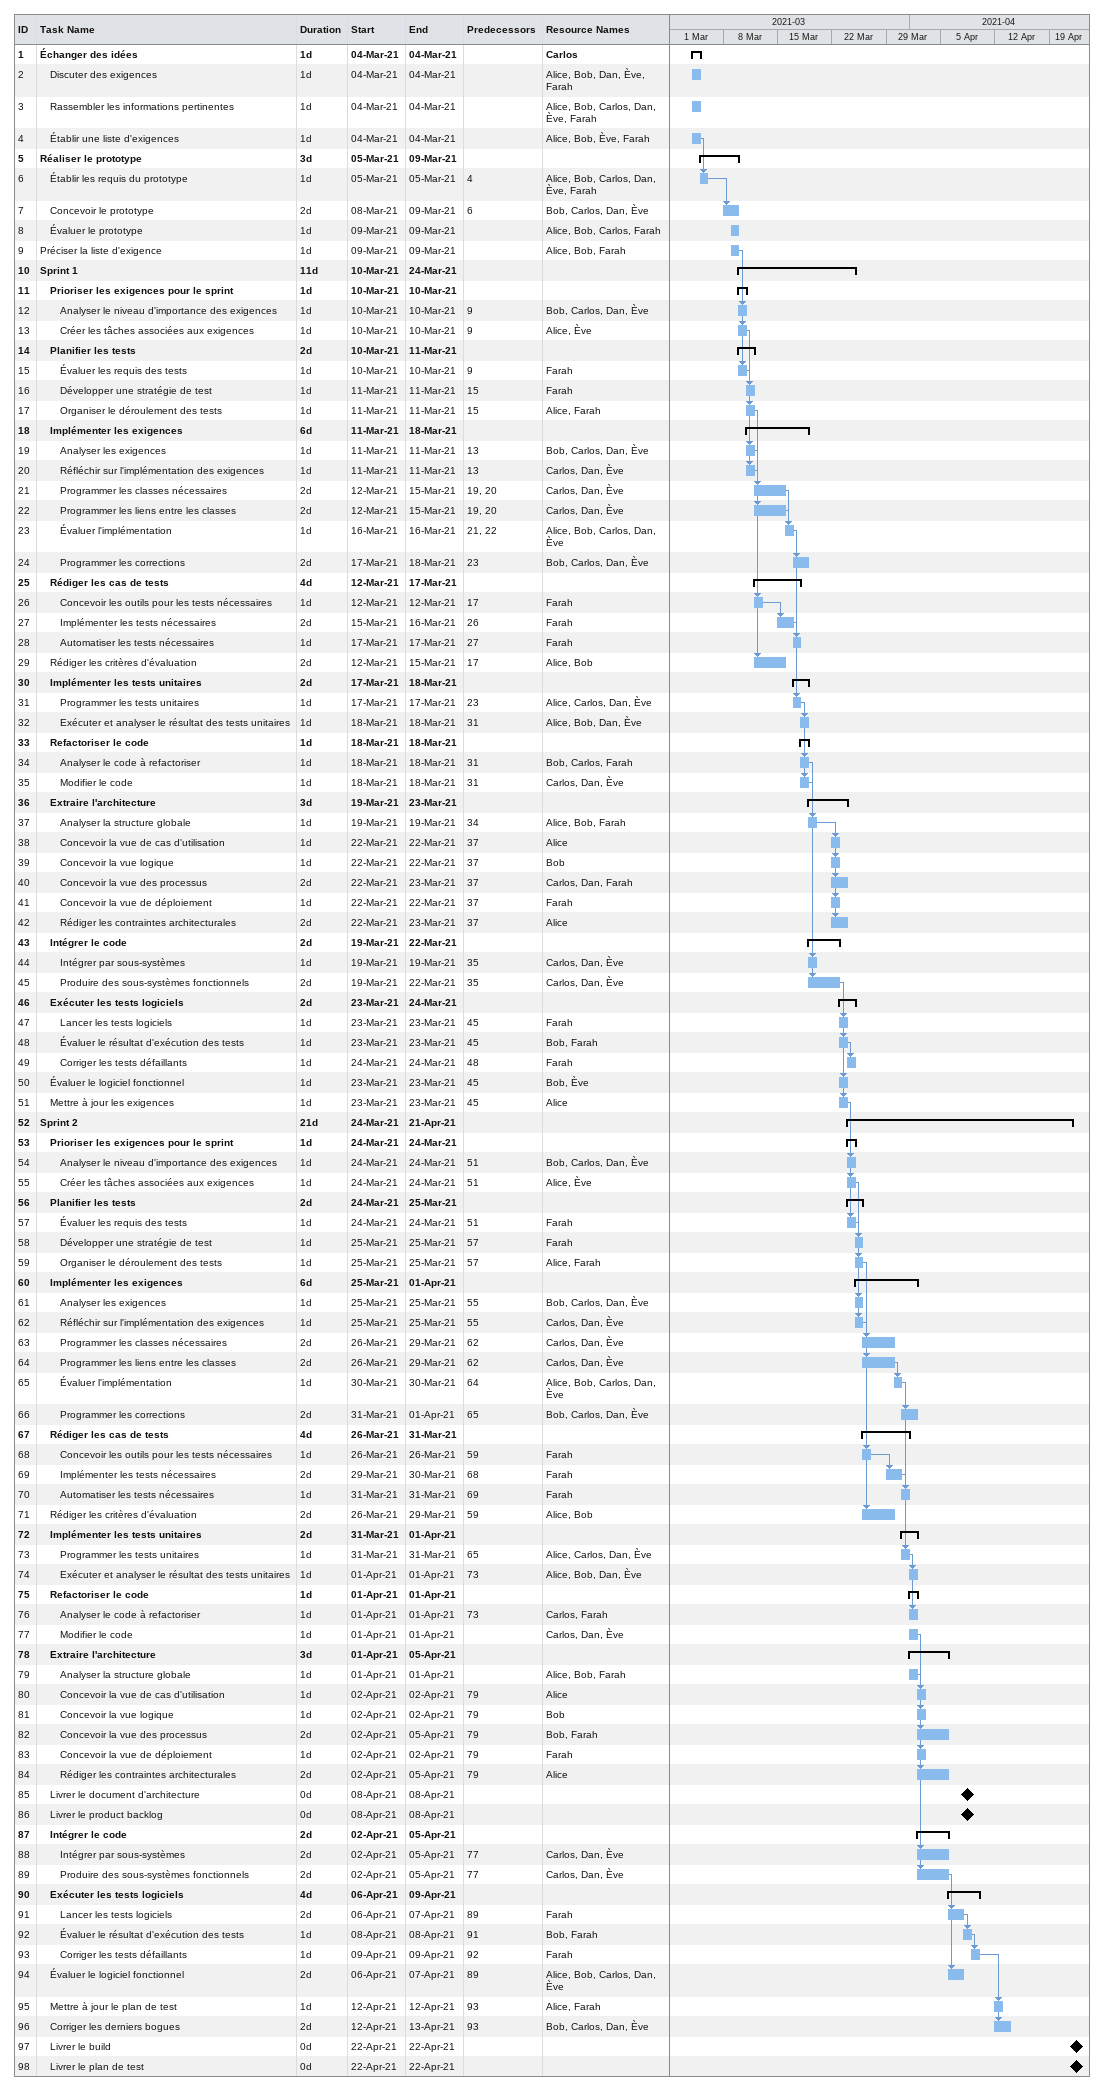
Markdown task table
| ID | Level | Task | Duration | Start | Finish | Predecessors | Resources |
|---|---|---|---|---|---|---|---|
| 1 | 1 | **Échanger des idées** | 1d | 2021-03-04 | 2021-03-04 |  | Carlos |
| 2 | 2 | Discuter des exigences | 1d | 2021-03-04 | 2021-03-04 |  | Alice, Bob, Dan, Ève, Farah |
| 3 | 2 | Rassembler les informations pertinentes | 1d | 2021-03-04 | 2021-03-04 |  | Alice, Bob, Carlos, Dan, Ève, Farah |
| 4 | 2 | Établir une liste d'exigences | 1d | 2021-03-04 | 2021-03-04 |  | Alice, Bob, Ève, Farah |
| 5 | 1 | **Réaliser le prototype** | 3d | 2021-03-05 | 2021-03-09 |  |  |
| 6 | 2 | Établir les requis du prototype | 1d | 2021-03-05 | 2021-03-05 | 4 | Alice, Bob, Carlos, Dan, Ève, Farah |
| 7 | 2 | Concevoir le prototype | 2d | 2021-03-08 | 2021-03-09 | 6 | Bob, Carlos, Dan, Ève |
| 8 | 2 | Évaluer le prototype | 1d | 2021-03-09 | 2021-03-09 |  | Alice, Bob, Carlos, Farah |
| 9 | 1 | Préciser la liste d'exigence | 1d | 2021-03-09 | 2021-03-09 |  | Alice, Bob, Farah |
| 10 | 1 | **Sprint 1** | 11d | 2021-03-10 | 2021-03-24 |  |  |
| 11 | 2 | **Prioriser les exigences pour le sprint** | 1d | 2021-03-10 | 2021-03-10 |  |  |
| 12 | 3 | Analyser le niveau d'importance des exigences | 1d | 2021-03-10 | 2021-03-10 | 9 | Bob, Carlos, Dan, Ève |
| 13 | 3 | Créer les tâches associées aux exigences | 1d | 2021-03-10 | 2021-03-10 | 9 | Alice, Ève |
| 14 | 2 | **Planifier les tests** | 2d | 2021-03-10 | 2021-03-11 |  |  |
| 15 | 3 | Évaluer les requis des tests | 1d | 2021-03-10 | 2021-03-10 | 9 | Farah |
| 16 | 3 | Développer une stratégie de test | 1d | 2021-03-11 | 2021-03-11 | 15 | Farah |
| 17 | 3 | Organiser le déroulement des tests | 1d | 2021-03-11 | 2021-03-11 | 15 | Alice, Farah |
| 18 | 2 | **Implémenter les exigences** | 6d | 2021-03-11 | 2021-03-18 |  |  |
| 19 | 3 | Analyser les exigences | 1d | 2021-03-11 | 2021-03-11 | 13 | Bob, Carlos, Dan, Ève |
| 20 | 3 | Réfléchir sur l'implémentation des exigences | 1d | 2021-03-11 | 2021-03-11 | 13 | Carlos, Dan, Ève |
| 21 | 3 | Programmer les classes nécessaires | 2d | 2021-03-12 | 2021-03-15 | 19, 20 | Carlos, Dan, Ève |
| 22 | 3 | Programmer les liens entre les classes | 2d | 2021-03-12 | 2021-03-15 | 19, 20 | Carlos, Dan, Ève |
| 23 | 3 | Évaluer l'implémentation | 1d | 2021-03-16 | 2021-03-16 | 21, 22 | Alice, Bob, Carlos, Dan, Ève |
| 24 | 3 | Programmer les corrections | 2d | 2021-03-17 | 2021-03-18 | 23 | Bob, Carlos, Dan, Ève |
| 25 | 2 | **Rédiger les cas de tests** | 4d | 2021-03-12 | 2021-03-17 |  |  |
| 26 | 3 | Concevoir les outils pour les tests nécessaires | 1d | 2021-03-12 | 2021-03-12 | 17 | Farah |
| 27 | 3 | Implémenter les tests nécessaires | 2d | 2021-03-15 | 2021-03-16 | 26 | Farah |
| 28 | 3 | Automatiser les tests nécessaires | 1d | 2021-03-17 | 2021-03-17 | 27 | Farah |
| 29 | 2 | Rédiger les critères d'évaluation | 2d | 2021-03-12 | 2021-03-15 | 17 | Alice, Bob |
| 30 | 2 | **Implémenter les tests unitaires** | 2d | 2021-03-17 | 2021-03-18 |  |  |
| 31 | 3 | Programmer les tests unitaires | 1d | 2021-03-17 | 2021-03-17 | 23 | Alice, Carlos, Dan, Ève |
| 32 | 3 | Exécuter et analyser le résultat des tests unitaires | 1d | 2021-03-18 | 2021-03-18 | 31 | Alice, Bob, Dan, Ève |
| 33 | 2 | **Refactoriser le code** | 1d | 2021-03-18 | 2021-03-18 |  |  |
| 34 | 3 | Analyser le code à refactoriser | 1d | 2021-03-18 | 2021-03-18 | 31 | Bob, Carlos, Farah |
| 35 | 3 | Modifier le code | 1d | 2021-03-18 | 2021-03-18 | 31 | Carlos, Dan, Ève |
| 36 | 2 | **Extraire l'architecture** | 3d | 2021-03-19 | 2021-03-23 |  |  |
| 37 | 3 | Analyser la structure globale | 1d | 2021-03-19 | 2021-03-19 | 34 | Alice, Bob, Farah |
| 38 | 3 | Concevoir la vue de cas d'utilisation | 1d | 2021-03-22 | 2021-03-22 | 37 | Alice |
| 39 | 3 | Concevoir la vue logique | 1d | 2021-03-22 | 2021-03-22 | 37 | Bob |
| 40 | 3 | Concevoir la vue des processus | 2d | 2021-03-22 | 2021-03-23 | 37 | Carlos, Dan, Farah |
| 41 | 3 | Concevoir la vue de déploiement | 1d | 2021-03-22 | 2021-03-22 | 37 | Farah |
| 42 | 3 | Rédiger les contraintes architecturales | 2d | 2021-03-22 | 2021-03-23 | 37 | Alice |
| 43 | 2 | **Intégrer le code** | 2d | 2021-03-19 | 2021-03-22 |  |  |
| 44 | 3 | Intégrer par sous-systèmes | 1d | 2021-03-19 | 2021-03-19 | 35 | Carlos, Dan, Ève |
| 45 | 3 | Produire des sous-systèmes fonctionnels | 2d | 2021-03-19 | 2021-03-22 | 35 | Carlos, Dan, Ève |
| 46 | 2 | **Exécuter les tests logiciels** | 2d | 2021-03-23 | 2021-03-24 |  |  |
| 47 | 3 | Lancer les tests logiciels | 1d | 2021-03-23 | 2021-03-23 | 45 | Farah |
| 48 | 3 | Évaluer le résultat d'exécution des tests | 1d | 2021-03-23 | 2021-03-23 | 45 | Bob, Farah |
| 49 | 3 | Corriger les tests défaillants | 1d | 2021-03-24 | 2021-03-24 | 48 | Farah |
| 50 | 2 | Évaluer le logiciel fonctionnel | 1d | 2021-03-23 | 2021-03-23 | 45 | Bob, Ève |
| 51 | 2 | Mettre à jour les exigences | 1d | 2021-03-23 | 2021-03-23 | 45 | Alice |
| 52 | 1 | **Sprint 2** | 21d | 2021-03-24 | 2021-04-21 |  |  |
| 53 | 2 | **Prioriser les exigences pour le sprint** | 1d | 2021-03-24 | 2021-03-24 |  |  |
| 54 | 3 | Analyser le niveau d'importance des exigences | 1d | 2021-03-24 | 2021-03-24 | 51 | Bob, Carlos, Dan, Ève |
| 55 | 3 | Créer les tâches associées aux exigences | 1d | 2021-03-24 | 2021-03-24 | 51 | Alice, Ève |
| 56 | 2 | **Planifier les tests** | 2d | 2021-03-24 | 2021-03-25 |  |  |
| 57 | 3 | Évaluer les requis des tests | 1d | 2021-03-24 | 2021-03-24 | 51 | Farah |
| 58 | 3 | Développer une stratégie de test | 1d | 2021-03-25 | 2021-03-25 | 57 | Farah |
| 59 | 3 | Organiser le déroulement des tests | 1d | 2021-03-25 | 2021-03-25 | 57 | Alice, Farah |
| 60 | 2 | **Implémenter les exigences** | 6d | 2021-03-25 | 2021-04-01 |  |  |
| 61 | 3 | Analyser les exigences | 1d | 2021-03-25 | 2021-03-25 | 55 | Bob, Carlos, Dan, Ève |
| 62 | 3 | Réfléchir sur l'implémentation des exigences | 1d | 2021-03-25 | 2021-03-25 | 55 | Carlos, Dan, Ève |
| 63 | 3 | Programmer les classes nécessaires | 2d | 2021-03-26 | 2021-03-29 | 62 | Carlos, Dan, Ève |
| 64 | 3 | Programmer les liens entre les classes | 2d | 2021-03-26 | 2021-03-29 | 62 | Carlos, Dan, Ève |
| 65 | 3 | Évaluer l'implémentation | 1d | 2021-03-30 | 2021-03-30 | 64 | Alice, Bob, Carlos, Dan, Ève |
| 66 | 3 | Programmer les corrections | 2d | 2021-03-31 | 2021-04-01 | 65 | Bob, Carlos, Dan, Ève |
| 67 | 2 | **Rédiger les cas de tests** | 4d | 2021-03-26 | 2021-03-31 |  |  |
| 68 | 3 | Concevoir les outils pour les tests nécessaires | 1d | 2021-03-26 | 2021-03-26 | 59 | Farah |
| 69 | 3 | Implémenter les tests nécessaires | 2d | 2021-03-29 | 2021-03-30 | 68 | Farah |
| 70 | 3 | Automatiser les tests nécessaires | 1d | 2021-03-31 | 2021-03-31 | 69 | Farah |
| 71 | 2 | Rédiger les critères d'évaluation | 2d | 2021-03-26 | 2021-03-29 | 59 | Alice, Bob |
| 72 | 2 | **Implémenter les tests unitaires** | 2d | 2021-03-31 | 2021-04-01 |  |  |
| 73 | 3 | Programmer les tests unitaires | 1d | 2021-03-31 | 2021-03-31 | 65 | Alice, Carlos, Dan, Ève |
| 74 | 3 | Exécuter et analyser le résultat des tests unitaires | 1d | 2021-04-01 | 2021-04-01 | 73 | Alice, Bob, Dan, Ève |
| 75 | 2 | **Refactoriser le code** | 1d | 2021-04-01 | 2021-04-01 |  |  |
| 76 | 3 | Analyser le code à refactoriser | 1d | 2021-04-01 | 2021-04-01 | 73 | Carlos, Farah |
| 77 | 3 | Modifier le code | 1d | 2021-04-01 | 2021-04-01 |  | Carlos, Dan, Ève |
| 78 | 2 | **Extraire l'architecture** | 3d | 2021-04-01 | 2021-04-05 |  |  |
| 79 | 3 | Analyser la structure globale | 1d | 2021-04-01 | 2021-04-01 |  | Alice, Bob, Farah |
| 80 | 3 | Concevoir la vue de cas d'utilisation | 1d | 2021-04-02 | 2021-04-02 | 79 | Alice |
| 81 | 3 | Concevoir la vue logique | 1d | 2021-04-02 | 2021-04-02 | 79 | Bob |
| 82 | 3 | Concevoir la vue des processus | 2d | 2021-04-02 | 2021-04-05 | 79 | Bob, Farah |
| 83 | 3 | Concevoir la vue de déploiement | 1d | 2021-04-02 | 2021-04-02 | 79 | Farah |
| 84 | 3 | Rédiger les contraintes architecturales | 2d | 2021-04-02 | 2021-04-05 | 79 | Alice |
| 85 | 2 | Livrer le document d'architecture | 0d | 2021-04-08 | 2021-04-08 |  |  |
| 86 | 2 | Livrer le product backlog | 0d | 2021-04-08 | 2021-04-08 |  |  |
| 87 | 2 | **Intégrer le code** | 2d | 2021-04-02 | 2021-04-05 |  |  |
| 88 | 3 | Intégrer par sous-systèmes | 2d | 2021-04-02 | 2021-04-05 | 77 | Carlos, Dan, Ève |
| 89 | 3 | Produire des sous-systèmes fonctionnels | 2d | 2021-04-02 | 2021-04-05 | 77 | Carlos, Dan, Ève |
| 90 | 2 | **Exécuter les tests logiciels** | 4d | 2021-04-06 | 2021-04-09 |  |  |
| 91 | 3 | Lancer les tests logiciels | 2d | 2021-04-06 | 2021-04-07 | 89 | Farah |
| 92 | 3 | Évaluer le résultat d'exécution des tests | 1d | 2021-04-08 | 2021-04-08 | 91 | Bob, Farah |
| 93 | 3 | Corriger les tests défaillants | 1d | 2021-04-09 | 2021-04-09 | 92 | Farah |
| 94 | 2 | Évaluer le logiciel fonctionnel | 2d | 2021-04-06 | 2021-04-07 | 89 | Alice, Bob, Carlos, Dan, Ève |
| 95 | 2 | Mettre à jour le plan de test | 1d | 2021-04-12 | 2021-04-12 | 93 | Alice, Farah |
| 96 | 2 | Corriger les derniers bogues | 2d | 2021-04-12 | 2021-04-13 | 93 | Bob, Carlos, Dan, Ève |
| 97 | 2 | Livrer le build | 0d | 2021-04-22 | 2021-04-22 |  |  |
| 98 | 2 | Livrer le plan de test | 0d | 2021-04-22 | 2021-04-22 |  |  |
